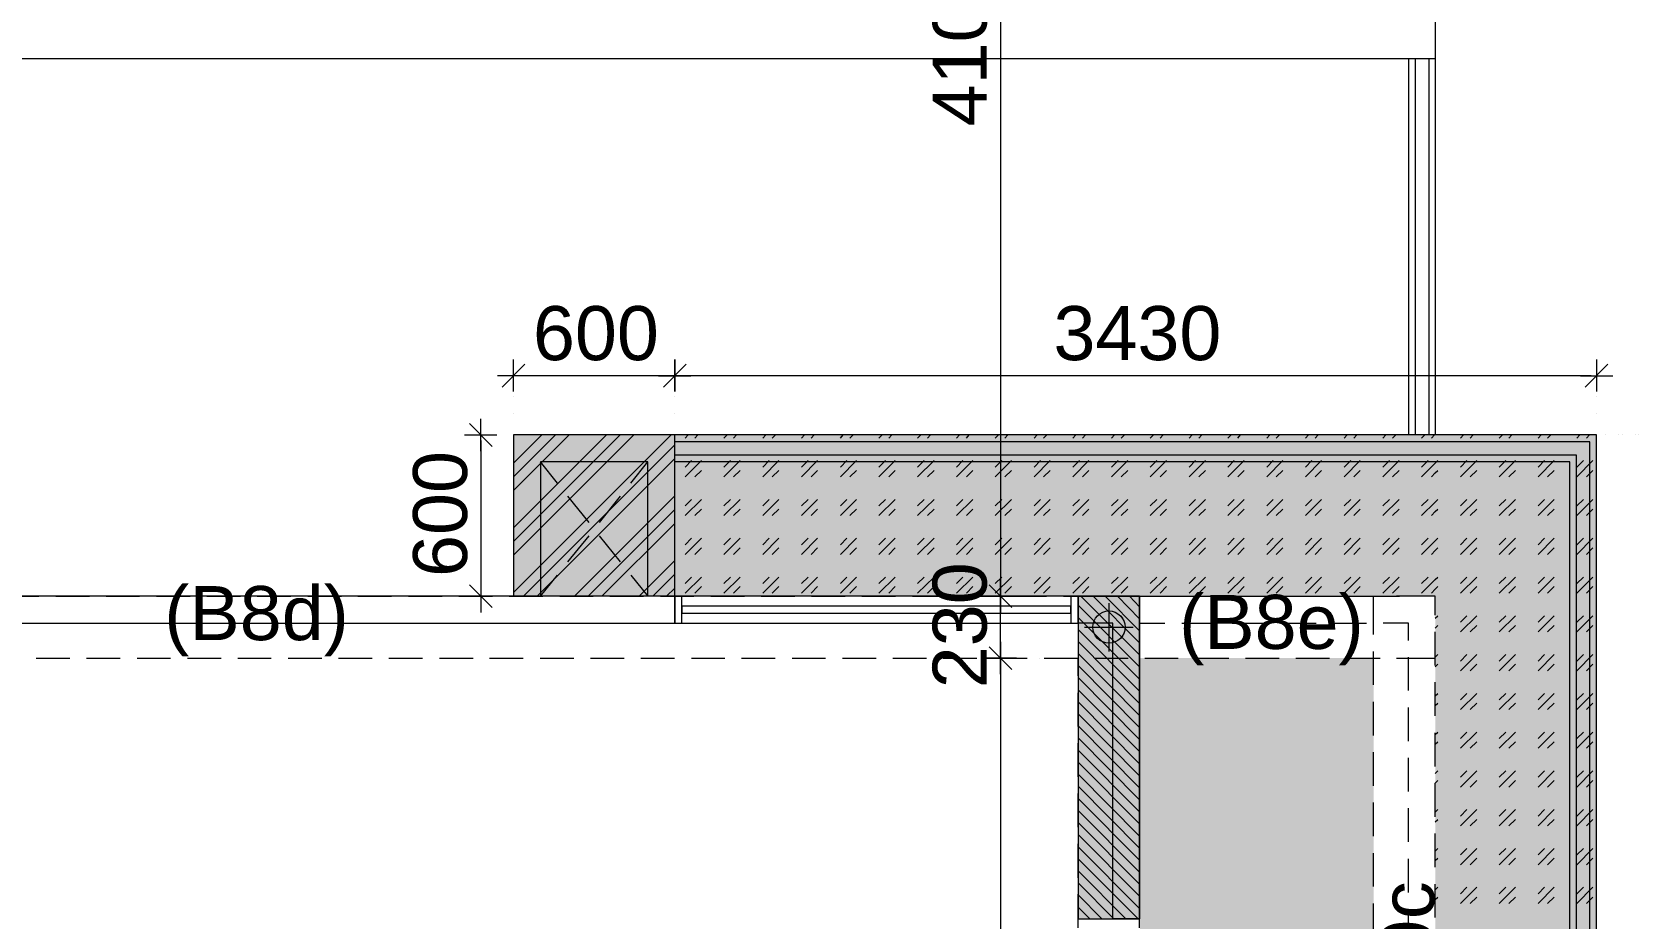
# Model space of a CAD drawing. Header units: millimetres. Extents: x -1303 to 98744, y -1303 to 90097.
# Drawn here: x 69402 to 75381, y 60733 to 64031 of the extents above; entities that cross this region are included whole.
import ezdxf

# ---------------------------------------------------------------- set-up
doc = ezdxf.new("R2010")
doc.units = ezdxf.units.MM
doc.layers.add('PDF_Geometry', color=7, linetype='Continuous')
doc.layers.add('PDF_Text', color=7, linetype='Continuous')
doc.layers.add('PDF_Solid Fills', color=192, linetype='Continuous', true_color=0xc2c0c0c0)
doc.styles.add('PDF ArialMT', font='arial.ttf')

msp = doc.modelspace()

# ---------------------------------------------------------------- linework, layer by layer
at = {"layer": 'PDF_Geometry', "color": 122, "lineweight": 0, "true_color": 0x00b88a}
for points in [[(73005.52587, 65992.26708), (73005.52587, 66012.57737), (73005.52587, 61952.04542), (73005.52587, 61972.35983)], [(73005.52587, 61702.38803), (73005.52587, 61932.58226)], [(73005.52587, 61662.61458), (73005.52587, 61682.07774), (73005.52587, 58527.08693), (73005.52587, 58547.39721)]]:
    msp.add_lwpolyline(points, dxfattribs=at)
at = {"layer": 'PDF_Geometry', "color": 9, "lineweight": 0, "true_color": 0xc0c0c0}
for points in [[(74623.6377, 65432.01731), (74623.6377, 62532.60548)], [(67708.55425, 63932.37868), (74623.6377, 63932.37868)], [(74523.7764, 63932.37868), (74523.7764, 62532.60548)], [(74549.16529, 63932.37868), (74549.16529, 62532.60548)], [(74599.10007, 63932.37868), (74599.10007, 62532.60548)], [(71793.62796, 61932.58226), (71793.62796, 62532.60548), (71193.60061, 62532.60548), (71193.60061, 61932.58226)], [(74023.61861, 46692.48082), (75223.66506, 46692.48082), (75223.66506, 62532.60548), (71793.62796, 62532.60548)], [(74023.61861, 46717.02259), (75199.11916, 46717.02259), (75199.11916, 62507.21659), (71793.62796, 62507.21659)], [(71630.29444, 62011.28616), (71693.76666, 61932.58226), (71693.76666, 62431.89706), (71293.46191, 62431.89706), (71293.46191, 61932.58226), (71356.93413, 62011.28616)], [(71356.93413, 62353.19315), (71293.46191, 62431.89706)], [(71630.29444, 62353.19315), (71693.76666, 62431.89706)], [(74023.61861, 46766.95324), (75149.19264, 46766.95324), (75149.19264, 62457.28594), (71793.62796, 62457.28594)], [(74023.61861, 46792.34213), (75123.80375, 46792.34213), (75123.80375, 62431.89706), (71793.62796, 62431.89706)], [(71474.57262, 62206.78142), (71395.86872, 62304.10549)], [(71513.49894, 62206.78142), (71591.35985, 62304.10549)], [(71395.86872, 62060.37383), (71474.57262, 62157.6979)], [(71591.35985, 62060.37383), (71513.49894, 62157.6979)], [(67331.10529, 60607.28148), (67381.03595, 60707.14692), (68051.30424, 60707.14692), (68101.23903, 60607.28148), (68554.00753, 60607.28148), (68554.00753, 61831.87383), (71793.62796, 61831.87383), (71793.62796, 61932.58226), (66879.18391, 61932.58226), (66879.18391, 58277.42953), (66979.04522, 58277.42953), (66979.04522, 58406.9112), (68554.00753, 58406.9112), (68554.00753, 59837.15189), (68454.13795, 59837.15189), (68454.13795, 58507.61964), (66979.04522, 58507.61964), (66979.04522, 61831.87383), (68454.13795, 61831.87383), (68454.13795, 60707.14692), (68101.23903, 60707.14692), (68101.23903, 60607.28148)], [(73523.45256, 61932.58226), (73667.32293, 61932.58226)], [(73729.95216, 61932.58226), (73855.20235, 61932.58226)], [(73917.83158, 61932.58226), (74042.23879, 61932.58226)], [(74104.85975, 61932.58226), (74230.10994, 61932.58226)], [(74292.73917, 61932.58226), (74417.98937, 61932.58226)], [(74623.6377, 61862.34132), (74623.6377, 61932.58226), (74479.76734, 61932.58226)], [(73523.45256, 61831.87383), (73617.39641, 61831.87383)], [(73680.01737, 61831.87383), (73805.27583, 61831.87383)], [(73867.8968, 61831.87383), (73992.304, 61831.87383)], [(74054.93323, 61831.87383), (74180.18342, 61831.87383)], [(74242.80438, 61831.87383), (74367.21159, 61831.87383)], [(74523.7764, 61768.40161), (74523.7764, 61831.87383), (74429.84082, 61831.87383)], [(74623.6377, 61674.4619), (74623.6377, 61799.7121)], [(74523.7764, 61581.36931), (74523.7764, 61705.77651)], [(74623.6377, 61487.4296), (74623.6377, 61612.68392)], [(74523.7764, 61393.48989), (74523.7764, 61518.74422)], [(74623.6377, 61299.55431), (74623.6377, 61424.8045)], [(74523.7764, 61206.46172), (74523.7764, 61330.86479)], [(74623.6377, 61112.52201), (74623.6377, 61236.92508)], [(74523.7764, 61018.5823), (74523.7764, 61143.83249)], [(74623.6377, 60924.64258), (74623.6377, 61049.89691)], [(74523.7764, 60830.70288), (74523.7764, 60955.9572)], [(74623.6377, 60737.61029), (74623.6377, 60862.01749)], [(74523.7764, 60643.6747), (74523.7764, 60768.9249)]]:
    msp.add_lwpolyline(points, dxfattribs=at)
at = {"layer": 'PDF_Geometry', "color": 222, "lineweight": 0, "true_color": 0xb8008a}
for points in [[(71235.91542, 62795.80445), (71151.2858, 62710.3277)], [(71193.60061, 62693.40177), (71193.60061, 62812.73037)], [(75181.35025, 62710.3277), (75265.97987, 62795.80445)], [(75223.66506, 62812.73037), (75223.66506, 62693.40177)], [(71253.6926, 62752.64251), (71133.51688, 62752.64251)], [(71774.1648, 62752.64251), (71213.91502, 62752.64251)], [(75204.2019, 62752.64251), (71813.93411, 62752.64251)], [(75163.58134, 62752.64251), (75283.74879, 62752.64251)], [(71114.05372, 62489.44355), (71029.42409, 62574.92029)], [(71071.73891, 62472.51763), (71071.73891, 62592.69334)], [(71011.64691, 62532.60548), (71131.82263, 62532.60548)], [(71071.73891, 62512.2952), (71071.73891, 61952.04542)], [(71029.42409, 61974.89707), (71114.05372, 61890.26745)], [(71071.73891, 61992.67012), (71071.73891, 61872.4944)], [(71131.82263, 61932.58226), (71011.64691, 61932.58226)]]:
    msp.add_lwpolyline(points, dxfattribs=at)
for points in [[(71835.94277, 62795.80445), (71751.31315, 62710.3277)], [(71793.62796, 62693.40177), (71793.62796, 62812.73037)], [(71853.71169, 62752.64251), (71733.53597, 62752.64251)]]:
    msp.add_lwpolyline(points, close=True, dxfattribs=at)
at = {"layer": 'PDF_Geometry', "lineweight": 0}
for points in [[(71193.60061, 62752.64251), (71193.60061, 62752.64251)], [(71793.62796, 62752.64251), (71793.62796, 62752.64251)], [(71793.62796, 62752.64251), (71793.62796, 62752.64251)], [(75223.66506, 62752.64251), (75223.66506, 62752.64251)], [(71193.60061, 62673.93862), (71193.60061, 62673.93862)], [(71793.62796, 62673.93862), (71793.62796, 62673.93862)], [(71793.62796, 62673.93862), (71793.62796, 62673.93862)], [(75223.66506, 62673.93862), (75223.66506, 62673.93862)], [(71193.60061, 62611.31351), (71193.60061, 62611.31351)], [(71793.62796, 62611.31351), (71793.62796, 62611.31351)], [(71793.62796, 62611.31351), (71793.62796, 62611.31351)], [(75223.66506, 62611.31351), (75223.66506, 62611.31351)], [(71101.35928, 62532.60548), (71101.35928, 62532.60548)], [(71302.77613, 62532.60548), (71193.60061, 62532.60548), (71193.60061, 62451.36022)], [(71193.60061, 62532.60548), (71193.60061, 62532.60548)], [(71193.60061, 62532.60548), (71193.60061, 62532.60548)], [(71193.60061, 62426.81845), (71299.38764, 62532.60548)], [(71193.60061, 62186.47114), (71539.73908, 62532.60548)], [(71193.60061, 61946.12383), (71780.08226, 62532.60548)], [(71193.60061, 62376.04067), (71350.16542, 62532.60548)], [(71193.60061, 62135.69336), (71590.51686, 62532.60548)], [(71193.60061, 62325.2629), (71400.94319, 62532.60548)], [(71193.60061, 62084.91559), (71641.29463, 62532.60548)], [(71230.84095, 61932.58226), (71793.62796, 62495.36927)], [(71489.8043, 62532.60548), (71365.39709, 62532.60548)], [(71677.68372, 62532.60548), (71552.43353, 62532.60548)], [(71864.71189, 62532.60548), (71740.31295, 62532.60548)], [(71793.62796, 62532.60548), (71793.62796, 62532.60548)], [(71793.62796, 62532.60548), (71793.62796, 62532.60548)], [(71832.55429, 62520.75816), (71843.55448, 62532.60548)], [(71868.10038, 62520.75816), (71879.95184, 62532.60548)], [(72052.59132, 62532.60548), (71927.34112, 62532.60548)], [(71976.42465, 62520.75816), (71988.2761, 62532.60548)], [(72012.81373, 62520.75816), (72023.8222, 62532.60548)], [(72240.47074, 62532.60548), (72115.22054, 62532.60548)], [(72121.14627, 62520.75816), (72132.14646, 62532.60548)], [(72156.6841, 62520.75816), (72168.53555, 62532.60548)], [(72265.01664, 62520.75816), (72276.85983, 62532.60548)], [(72301.40572, 62520.75816), (72312.40592, 62532.60548)], [(72427.4989, 62532.60548), (72302.24871, 62532.60548)], [(72409.72999, 62520.75816), (72420.73019, 62532.60548)], [(72445.27608, 62520.75816), (72457.11927, 62532.60548)], [(72615.37833, 62532.60548), (72490.12813, 62532.60548)], [(72553.60035, 62520.75816), (72565.45181, 62532.60548)], [(72589.98944, 62520.75816), (72600.98964, 62532.60548)], [(72802.41476, 62532.60548), (72678.00755, 62532.60548)], [(72697.47072, 62520.75816), (72709.32217, 62532.60548)], [(72733.85981, 62520.75816), (72745.71126, 62532.60548)], [(72842.18407, 62520.75816), (72853.19254, 62532.60548)], [(72990.28592, 62532.60548), (72865.03573, 62532.60548)], [(72878.58143, 62520.75816), (72889.58162, 62532.60548)], [(72986.05443, 62520.75816), (72997.90589, 62532.60548)], [(73022.45179, 62520.75816), (73033.45198, 62532.60548)], [(73177.32235, 62532.60548), (73052.91515, 62532.60548)], [(73130.77605, 62520.75816), (73141.77626, 62532.60548)], [(73166.32216, 62520.75816), (73178.16534, 62532.60548)], [(73365.20178, 62532.60548), (73239.94331, 62532.60548)], [(73274.64642, 62520.75816), (73286.48961, 62532.60548)], [(73311.03551, 62520.75816), (73322.03571, 62532.60548)], [(73419.35978, 62520.75816), (73430.35997, 62532.60548)], [(73552.22994, 62532.60548), (73427.82274, 62532.60548)], [(73454.90587, 62520.75816), (73466.75733, 62532.60548)], [(73563.23014, 62520.75816), (73575.08159, 62532.60548)], [(73599.61922, 62520.75816), (73610.62769, 62532.60548)], [(73740.10936, 62532.60548), (73614.85918, 62532.60548)], [(73707.95176, 62520.75816), (73718.95196, 62532.60548)], [(73743.48959, 62520.75816), (73755.34105, 62532.60548)], [(73927.98879, 62532.60548), (73802.73033, 62532.60548)], [(73851.82213, 62520.75816), (73863.66532, 62532.60548)], [(73888.21121, 62520.75816), (73899.21141, 62532.60548)], [(74115.01696, 62532.60548), (73989.76676, 62532.60548)], [(73996.53548, 62520.75816), (74007.53568, 62532.60548)], [(74032.08157, 62520.75816), (74043.92476, 62532.60548)], [(74140.40585, 62520.75816), (74151.40605, 62532.60548)], [(74176.79493, 62520.75816), (74187.79513, 62532.60548)], [(74302.89638, 62532.60548), (74177.64619, 62532.60548)], [(74284.27621, 62520.75816), (74296.12767, 62532.60548)], [(74320.6653, 62520.75816), (74331.66549, 62532.60548)], [(74489.92455, 62532.60548), (74365.51734, 62532.60548)], [(74428.98956, 62520.75816), (74439.99803, 62532.60548)], [(74464.53566, 62520.75816), (74476.38711, 62532.60548)], [(74677.80397, 62532.60548), (74552.55378, 62532.60548)], [(74572.85993, 62520.75816), (74584.71138, 62532.60548)], [(74609.25728, 62520.75816), (74620.25748, 62532.60548)], [(74623.6377, 62532.60548), (74623.6377, 62532.60548)], [(74693.88691, 62532.60548), (74693.88691, 62532.60548)], [(74717.58155, 62520.75816), (74728.58175, 62532.60548)], [(74864.83214, 62532.60548), (74740.4332, 62532.60548)], [(74753.12765, 62520.75816), (74764.97084, 62532.60548)], [(74756.50787, 62532.60548), (74756.50787, 62532.60548)], [(74819.1371, 62532.60548), (74819.1371, 62532.60548)], [(74861.45191, 62520.75816), (74873.2951, 62532.60548)], [(74880.91507, 62532.60548), (74880.91507, 62532.60548)], [(74897.841, 62520.75816), (74908.8412, 62532.60548)], [(75052.71157, 62532.60548), (74927.46137, 62532.60548)], [(74943.54431, 62532.60548), (74943.54431, 62532.60548)], [(75006.16527, 62520.75816), (75017.16546, 62532.60548)], [(75006.16527, 62532.60548), (75006.16527, 62532.60548)], [(75041.71136, 62520.75816), (75053.56282, 62532.60548)], [(75068.7945, 62532.60548), (75068.7945, 62532.60548)], [(75223.66506, 62425.12834), (75223.66506, 62532.60548), (75115.34079, 62532.60548)], [(75131.41546, 62532.60548), (75131.41546, 62532.60548)], [(75150.03564, 62520.75816), (75161.88708, 62532.60548)], [(75186.42472, 62520.75816), (75197.43319, 62532.60548)], [(75194.04469, 62532.60548), (75194.04469, 62532.60548)], [(75223.66506, 62532.60548), (75223.66506, 62532.60548)], [(75223.66506, 62532.60548), (75223.66506, 62532.60548)], [(75256.67392, 62532.60548), (75256.67392, 62532.60548)], [(75306.60044, 62532.60548), (75306.60044, 62532.60548)], [(75318.45189, 62532.60548), (75318.45189, 62532.60548)], [(75368.37841, 62532.60548), (75368.37841, 62532.60548)], [(75381.07286, 62532.60548), (75381.07286, 62532.60548)], [(71281.61872, 61932.58226), (71793.62796, 62444.5915)], [(71832.55429, 62376.8878), (71892.64628, 62436.97566)], [(71832.55429, 62412.43389), (71856.24892, 62436.97566)], [(71976.42465, 62376.8878), (72036.51665, 62436.97566)], [(71976.42465, 62412.43389), (72000.97054, 62436.97566)], [(72121.14627, 62376.8878), (72181.23, 62436.97566)], [(72121.14627, 62412.43389), (72144.84091, 62436.97566)], [(72265.01664, 62376.8878), (72325.10036, 62436.97566)], [(72265.01664, 62412.43389), (72289.55427, 62436.97566)], [(72409.72999, 62376.8878), (72469.81371, 62436.97566)], [(72409.72999, 62412.43389), (72433.42463, 62436.97566)], [(72553.60035, 62376.8878), (72613.68408, 62436.97566)], [(72553.60035, 62412.43389), (72577.295, 62436.97566)], [(72697.47072, 62376.8878), (72758.4057, 62436.97566)], [(72697.47072, 62412.43389), (72722.01662, 62436.97566)], [(72842.18407, 62376.8878), (72902.27606, 62436.97566)], [(72842.18407, 62412.43389), (72865.88698, 62436.97566)], [(72986.05443, 62376.8878), (73046.14643, 62436.97566)], [(72986.05443, 62412.43389), (73010.60034, 62436.97566)], [(73130.77605, 62376.8878), (73190.85979, 62436.97566)], [(73130.77605, 62412.43389), (73154.4707, 62436.97566)], [(73274.64642, 62376.8878), (73334.73015, 62436.97566)], [(73274.64642, 62412.43389), (73299.18405, 62436.97566)], [(73419.35978, 62376.8878), (73479.45177, 62436.97566)], [(73419.35978, 62412.43389), (73443.05442, 62436.97566)], [(73563.23014, 62376.8878), (73623.32214, 62436.97566)], [(73563.23014, 62412.43389), (73587.77604, 62436.97566)], [(73707.95176, 62376.8878), (73768.03549, 62436.97566)], [(73707.95176, 62412.43389), (73731.6464, 62436.97566)], [(73851.82213, 62376.8878), (73911.90585, 62436.97566)], [(73851.82213, 62412.43389), (73875.51677, 62436.97566)], [(73996.53548, 62376.8878), (74056.61921, 62436.97566)], [(73996.53548, 62412.43389), (74020.23013, 62436.97566)], [(74140.40585, 62376.8878), (74200.48957, 62436.97566)], [(74140.40585, 62412.43389), (74164.10049, 62436.97566)], [(74284.27621, 62376.8878), (74344.35994, 62436.97566)], [(74284.27621, 62412.43389), (74308.82211, 62436.97566)], [(74428.98956, 62376.8878), (74489.08156, 62436.97566)], [(74428.98956, 62412.43389), (74452.69248, 62436.97566)], [(74572.85993, 62376.8878), (74623.6377, 62427.66557), (74632.95192, 62436.97566)], [(74572.85993, 62412.43389), (74597.40583, 62436.97566)], [(74717.58155, 62376.8878), (74777.66528, 62436.97566)], [(74717.58155, 62412.43389), (74741.27619, 62436.97566)], [(74861.45191, 62376.8878), (74921.53565, 62436.97566)], [(74861.45191, 62412.43389), (74885.98954, 62436.97566)], [(75006.16527, 62376.8878), (75066.25727, 62436.97566)], [(75006.16527, 62412.43389), (75029.85991, 62436.97566)], [(75150.03564, 62376.8878), (75210.12763, 62436.97566)], [(75150.03564, 62412.43389), (75174.58153, 62436.97566)], [(71193.60061, 62388.73512), (71193.60061, 62263.48493)], [(71868.10038, 62376.8878), (71892.64628, 62400.58244)], [(72012.81373, 62376.8878), (72036.51665, 62400.58244)], [(72156.6841, 62376.8878), (72181.23, 62400.58244)], [(72301.40572, 62376.8878), (72325.10036, 62400.58244)], [(72445.27608, 62376.8878), (72469.81371, 62400.58244)], [(72589.98944, 62376.8878), (72613.68408, 62400.58244)], [(72733.85981, 62376.8878), (72758.4057, 62400.58244)], [(72878.58143, 62376.8878), (72902.27606, 62400.58244)], [(73022.45179, 62376.8878), (73046.14643, 62400.58244)], [(73166.32216, 62376.8878), (73190.85979, 62400.58244)], [(73311.03551, 62376.8878), (73334.73015, 62400.58244)], [(73454.90587, 62376.8878), (73479.45177, 62400.58244)], [(73599.61922, 62376.8878), (73623.32214, 62400.58244)], [(73743.48959, 62376.8878), (73768.03549, 62400.58244)], [(73888.21121, 62376.8878), (73911.90585, 62400.58244)], [(74032.08157, 62376.8878), (74056.61921, 62400.58244)], [(74176.79493, 62376.8878), (74200.48957, 62400.58244)], [(74320.6653, 62376.8878), (74344.35994, 62400.58244)], [(74464.53566, 62376.8878), (74489.08156, 62400.58244)], [(74609.25728, 62376.8878), (74623.6377, 62391.27648), (74632.95192, 62400.58244)], [(74753.12765, 62376.8878), (74777.66528, 62400.58244)], [(74897.841, 62376.8878), (74921.53565, 62400.58244)], [(75041.71136, 62376.8878), (75066.25727, 62400.58244)], [(75186.42472, 62376.8878), (75210.12763, 62400.58244)], [(75223.66506, 62237.24891), (75223.66506, 62362.49911)], [(71420.40635, 61932.58226), (71793.62796, 62305.79974)], [(71471.18412, 61932.58226), (71793.62796, 62255.02197)], [(71832.55429, 62232.17031), (71892.64628, 62292.25817)], [(71832.55429, 62268.56353), (71856.24892, 62292.25817)], [(71868.10038, 62232.17031), (71892.64628, 62256.71208)], [(71976.42465, 62232.17031), (72036.51665, 62292.25817)], [(71976.42465, 62268.56353), (72000.97054, 62292.25817)], [(72012.81373, 62232.17031), (72036.51665, 62256.71208)], [(72121.14627, 62232.17031), (72181.23, 62292.25817)], [(72121.14627, 62268.56353), (72144.84091, 62292.25817)], [(72156.6841, 62232.17031), (72181.23, 62256.71208)], [(72265.01664, 62232.17031), (72325.10036, 62292.25817)], [(72265.01664, 62268.56353), (72289.55427, 62292.25817)], [(72301.40572, 62232.17031), (72325.10036, 62256.71208)], [(72409.72999, 62232.17031), (72469.81371, 62292.25817)], [(72409.72999, 62268.56353), (72433.42463, 62292.25817)], [(72445.27608, 62232.17031), (72469.81371, 62256.71208)], [(72553.60035, 62232.17031), (72613.68408, 62292.25817)], [(72553.60035, 62268.56353), (72577.295, 62292.25817)], [(72589.98944, 62232.17031), (72613.68408, 62256.71208)], [(72697.47072, 62232.17031), (72758.4057, 62292.25817)], [(72697.47072, 62268.56353), (72722.01662, 62292.25817)], [(72733.85981, 62232.17031), (72758.4057, 62256.71208)], [(72842.18407, 62232.17031), (72902.27606, 62292.25817)], [(72842.18407, 62268.56353), (72865.88698, 62292.25817)], [(72878.58143, 62232.17031), (72902.27606, 62256.71208)], [(72986.05443, 62232.17031), (73046.14643, 62292.25817)], [(72986.05443, 62268.56353), (73010.60034, 62292.25817)], [(73022.45179, 62232.17031), (73046.14643, 62256.71208)], [(73130.77605, 62232.17031), (73190.85979, 62292.25817)], [(73130.77605, 62268.56353), (73154.4707, 62292.25817)], [(73166.32216, 62232.17031), (73190.85979, 62256.71208)], [(73274.64642, 62232.17031), (73334.73015, 62292.25817)], [(73274.64642, 62268.56353), (73299.18405, 62292.25817)], [(73311.03551, 62232.17031), (73334.73015, 62256.71208)], [(73419.35978, 62232.17031), (73479.45177, 62292.25817)], [(73419.35978, 62268.56353), (73443.05442, 62292.25817)], [(73454.90587, 62232.17031), (73479.45177, 62256.71208)], [(73563.23014, 62232.17031), (73623.32214, 62292.25817)], [(73563.23014, 62268.56353), (73587.77604, 62292.25817)], [(73599.61922, 62232.17031), (73623.32214, 62256.71208)], [(73707.95176, 62232.17031), (73768.03549, 62292.25817)], [(73707.95176, 62268.56353), (73731.6464, 62292.25817)], [(73743.48959, 62232.17031), (73768.03549, 62256.71208)], [(73851.82213, 62232.17031), (73911.90585, 62292.25817)], [(73851.82213, 62268.56353), (73875.51677, 62292.25817)], [(73888.21121, 62232.17031), (73911.90585, 62256.71208)], [(73996.53548, 62232.17031), (74056.61921, 62292.25817)], [(73996.53548, 62268.56353), (74020.23013, 62292.25817)], [(74032.08157, 62232.17031), (74056.61921, 62256.71208)], [(74140.40585, 62232.17031), (74200.48957, 62292.25817)], [(74140.40585, 62268.56353), (74164.10049, 62292.25817)], [(74176.79493, 62232.17031), (74200.48957, 62256.71208)], [(74284.27621, 62232.17031), (74344.35994, 62292.25817)], [(74284.27621, 62268.56353), (74308.82211, 62292.25817)], [(74320.6653, 62232.17031), (74344.35994, 62256.71208)], [(74428.98956, 62232.17031), (74489.08156, 62292.25817)], [(74428.98956, 62268.56353), (74452.69248, 62292.25817)], [(74464.53566, 62232.17031), (74489.08156, 62256.71208)], [(74572.85993, 62232.17031), (74623.6377, 62282.94808), (74632.95192, 62292.25817)], [(74572.85993, 62268.56353), (74597.40583, 62292.25817)], [(74609.25728, 62232.17031), (74623.6377, 62247.40612), (74632.95192, 62256.71208)], [(74717.58155, 62232.17031), (74777.66528, 62292.25817)], [(74717.58155, 62268.56353), (74741.27619, 62292.25817)], [(74753.12765, 62232.17031), (74777.66528, 62256.71208)], [(74861.45191, 62232.17031), (74921.53565, 62292.25817)], [(74861.45191, 62268.56353), (74885.98954, 62292.25817)], [(74897.841, 62232.17031), (74921.53565, 62256.71208)], [(75006.16527, 62232.17031), (75066.25727, 62292.25817)], [(75006.16527, 62268.56353), (75029.85991, 62292.25817)], [(75041.71136, 62232.17031), (75066.25727, 62256.71208)], [(75150.03564, 62232.17031), (75210.12763, 62292.25817)], [(75150.03564, 62268.56353), (75174.58153, 62292.25817)], [(75186.42472, 62232.17031), (75210.12763, 62256.71208)], [(71193.60061, 62200.85983), (71193.60061, 62076.45262)], [(71521.9619, 61932.58226), (71793.62796, 62203.39706)], [(71832.55429, 62088.29994), (71892.64628, 62148.38781)], [(71832.55429, 62123.84605), (71856.24892, 62148.38781)], [(71976.42465, 62088.29994), (72036.51665, 62148.38781)], [(71976.42465, 62123.84605), (72000.97054, 62148.38781)], [(72121.14627, 62088.29994), (72181.23, 62148.38781)], [(72121.14627, 62123.84605), (72144.84091, 62148.38781)], [(72265.01664, 62088.29994), (72325.10036, 62148.38781)], [(72265.01664, 62123.84605), (72289.55427, 62148.38781)], [(72409.72999, 62088.29994), (72469.81371, 62148.38781)], [(72409.72999, 62123.84605), (72433.42463, 62148.38781)], [(72553.60035, 62088.29994), (72613.68408, 62148.38781)], [(72553.60035, 62123.84605), (72577.295, 62148.38781)], [(72697.47072, 62088.29994), (72758.4057, 62148.38781)], [(72697.47072, 62123.84605), (72722.01662, 62148.38781)], [(72842.18407, 62088.29994), (72902.27606, 62148.38781)], [(72842.18407, 62123.84605), (72865.88698, 62148.38781)], [(72986.05443, 62088.29994), (73046.14643, 62148.38781)], [(72986.05443, 62123.84605), (73010.60034, 62148.38781)], [(73130.77605, 62088.29994), (73190.85979, 62148.38781)], [(73130.77605, 62123.84605), (73154.4707, 62148.38781)], [(73274.64642, 62088.29994), (73334.73015, 62148.38781)], [(73274.64642, 62123.84605), (73299.18405, 62148.38781)], [(73419.35978, 62088.29994), (73479.45177, 62148.38781)], [(73419.35978, 62123.84605), (73443.05442, 62148.38781)], [(73563.23014, 62088.29994), (73623.32214, 62148.38781)], [(73563.23014, 62123.84605), (73587.77604, 62148.38781)], [(73707.95176, 62088.29994), (73768.03549, 62148.38781)], [(73707.95176, 62123.84605), (73731.6464, 62148.38781)], [(73851.82213, 62088.29994), (73911.90585, 62148.38781)], [(73851.82213, 62123.84605), (73875.51677, 62148.38781)], [(73996.53548, 62088.29994), (74056.61921, 62148.38781)], [(73996.53548, 62123.84605), (74020.23013, 62148.38781)], [(74140.40585, 62088.29994), (74200.48957, 62148.38781)], [(74140.40585, 62123.84605), (74164.10049, 62148.38781)], [(74284.27621, 62088.29994), (74344.35994, 62148.38781)], [(74284.27621, 62123.84605), (74308.82211, 62148.38781)], [(74428.98956, 62088.29994), (74489.08156, 62148.38781)], [(74428.98956, 62123.84605), (74452.69248, 62148.38781)], [(74572.85993, 62088.29994), (74623.6377, 62139.07772), (74632.95192, 62148.38781)], [(74572.85993, 62123.84605), (74597.40583, 62148.38781)], [(74717.58155, 62088.29994), (74777.66528, 62148.38781)], [(74717.58155, 62123.84605), (74741.27619, 62148.38781)], [(74861.45191, 62088.29994), (74921.53565, 62148.38781)], [(74861.45191, 62123.84605), (74885.98954, 62148.38781)], [(75006.16527, 62088.29994), (75066.25727, 62148.38781)], [(75006.16527, 62123.84605), (75029.85991, 62148.38781)], [(75150.03564, 62088.29994), (75210.12763, 62148.38781)], [(75150.03564, 62123.84605), (75174.58153, 62148.38781)], [(75223.66506, 62049.36949), (75223.66506, 62174.62382)], [(71660.7578, 61932.58226), (71793.62796, 62065.45242)], [(71868.10038, 62088.29994), (71892.64628, 62111.99872)], [(72012.81373, 62088.29994), (72036.51665, 62111.99872)], [(72156.6841, 62088.29994), (72181.23, 62111.99872)], [(72301.40572, 62088.29994), (72325.10036, 62111.99872)], [(72445.27608, 62088.29994), (72469.81371, 62111.99872)], [(72589.98944, 62088.29994), (72613.68408, 62111.99872)], [(72733.85981, 62088.29994), (72758.4057, 62111.99872)], [(72878.58143, 62088.29994), (72902.27606, 62111.99872)], [(73022.45179, 62088.29994), (73046.14643, 62111.99872)], [(73166.32216, 62088.29994), (73190.85979, 62111.99872)], [(73311.03551, 62088.29994), (73334.73015, 62111.99872)], [(73454.90587, 62088.29994), (73479.45177, 62111.99872)], [(73599.61922, 62088.29994), (73623.32214, 62111.99872)], [(73743.48959, 62088.29994), (73768.03549, 62111.99872)], [(73888.21121, 62088.29994), (73911.90585, 62111.99872)], [(74032.08157, 62088.29994), (74056.61921, 62111.99872)], [(74176.79493, 62088.29994), (74200.48957, 62111.99872)], [(74320.6653, 62088.29994), (74344.35994, 62111.99872)], [(74464.53566, 62088.29994), (74489.08156, 62111.99872)], [(74609.25728, 62088.29994), (74623.6377, 62102.68864), (74632.95192, 62111.99872)], [(74753.12765, 62088.29994), (74777.66528, 62111.99872)], [(74897.841, 62088.29994), (74921.53565, 62111.99872)], [(75041.71136, 62088.29994), (75066.25727, 62111.99872)], [(75186.42472, 62088.29994), (75210.12763, 62111.99872)], [(71193.60061, 62013.82753), (71193.60061, 61932.58226)], [(71711.53557, 61932.58226), (71793.62796, 62014.67465)], [(71832.55429, 61943.58246), (71892.64628, 62003.67032)], [(71832.55429, 61979.97568), (71856.24892, 62003.67032)], [(71976.42465, 61943.58246), (72036.51665, 62003.67032)], [(71976.42465, 61979.97568), (72000.97054, 62003.67032)], [(72121.14627, 61943.58246), (72181.23, 62003.67032)], [(72121.14627, 61979.97568), (72144.84091, 62003.67032)], [(72265.01664, 61943.58246), (72325.10036, 62003.67032)], [(72265.01664, 61979.97568), (72289.55427, 62003.67032)], [(72409.72999, 61943.58246), (72469.81371, 62003.67032)], [(72409.72999, 61979.97568), (72433.42463, 62003.67032)], [(72553.60035, 61943.58246), (72613.68408, 62003.67032)], [(72553.60035, 61979.97568), (72577.295, 62003.67032)], [(72697.47072, 61943.58246), (72758.4057, 62003.67032)], [(72697.47072, 61979.97568), (72722.01662, 62003.67032)], [(72842.18407, 61943.58246), (72902.27606, 62003.67032)], [(72842.18407, 61979.97568), (72865.88698, 62003.67032)], [(72986.05443, 61943.58246), (73046.14643, 62003.67032)], [(72986.05443, 61979.97568), (73010.60034, 62003.67032)], [(73130.77605, 61943.58246), (73190.85979, 62003.67032)], [(73130.77605, 61979.97568), (73154.4707, 62003.67032)], [(73274.64642, 61943.58246), (73334.73015, 62003.67032)], [(73274.64642, 61979.97568), (73299.18405, 62003.67032)], [(73419.35978, 61943.58246), (73479.45177, 62003.67032)], [(73419.35978, 61979.97568), (73443.05442, 62003.67032)], [(73563.23014, 61943.58246), (73623.32214, 62003.67032)], [(73563.23014, 61979.97568), (73587.77604, 62003.67032)], [(73707.95176, 61943.58246), (73768.03549, 62003.67032)], [(73707.95176, 61979.97568), (73731.6464, 62003.67032)], [(73851.82213, 61943.58246), (73911.90585, 62003.67032)], [(73851.82213, 61979.97568), (73875.51677, 62003.67032)], [(73996.53548, 61943.58246), (74056.61921, 62003.67032)], [(73996.53548, 61979.97568), (74020.23013, 62003.67032)], [(74140.40585, 61943.58246), (74200.48957, 62003.67032)], [(74140.40585, 61979.97568), (74164.10049, 62003.67032)], [(74284.27621, 61943.58246), (74344.35994, 62003.67032)], [(74284.27621, 61979.97568), (74308.82211, 62003.67032)], [(74428.98956, 61943.58246), (74489.08156, 62003.67032)], [(74428.98956, 61979.97568), (74452.69248, 62003.67032)], [(74572.85993, 61943.58246), (74623.6377, 61994.36024), (74632.95192, 62003.67032)], [(74572.85993, 61979.97568), (74597.40583, 62003.67032)], [(74717.58155, 61943.58246), (74777.66528, 62003.67032)], [(74717.58155, 61979.97568), (74741.27619, 62003.67032)], [(74861.45191, 61943.58246), (74921.53565, 62003.67032)], [(74861.45191, 61979.97568), (74885.98954, 62003.67032)], [(75006.16527, 61943.58246), (75066.25727, 62003.67032)], [(75006.16527, 61979.97568), (75029.85991, 62003.67032)], [(75150.03564, 61943.58246), (75210.12763, 62003.67032)], [(75150.03564, 61979.97568), (75174.58153, 62003.67032)], [(71763.15634, 61932.58226), (71793.62796, 61963.04976)], [(71868.10038, 61943.58246), (71892.64628, 61968.12835)], [(72012.81373, 61943.58246), (72036.51665, 61968.12835)], [(72156.6841, 61943.58246), (72181.23, 61968.12835)], [(72301.40572, 61943.58246), (72325.10036, 61968.12835)], [(72445.27608, 61943.58246), (72469.81371, 61968.12835)], [(72589.98944, 61943.58246), (72613.68408, 61968.12835)], [(72733.85981, 61943.58246), (72758.4057, 61968.12835)], [(72878.58143, 61943.58246), (72902.27606, 61968.12835)], [(73022.45179, 61943.58246), (73046.14643, 61968.12835)], [(73166.32216, 61943.58246), (73190.85979, 61968.12835)], [(73311.03551, 61943.58246), (73334.73015, 61968.12835)], [(73454.90587, 61943.58246), (73479.45177, 61968.12835)], [(73599.61922, 61943.58246), (73623.32214, 61968.12835)], [(73743.48959, 61943.58246), (73768.03549, 61968.12835)], [(73888.21121, 61943.58246), (73911.90585, 61968.12835)], [(74032.08157, 61943.58246), (74056.61921, 61968.12835)], [(74176.79493, 61943.58246), (74200.48957, 61968.12835)], [(74320.6653, 61943.58246), (74344.35994, 61968.12835)], [(74464.53566, 61943.58246), (74489.08156, 61968.12835)], [(74609.25728, 61943.58246), (74623.6377, 61958.81827), (74632.95192, 61968.12835)], [(74753.12765, 61943.58246), (74777.66528, 61968.12835)], [(74897.841, 61943.58246), (74921.53565, 61968.12835)], [(75041.71136, 61943.58246), (75066.25727, 61968.12835)], [(75186.42472, 61943.58246), (75210.12763, 61968.12835)], [(75223.66506, 61862.34132), (75223.66506, 61987.59152)], [(71101.35928, 61932.58226), (71101.35928, 61932.58226)], [(71193.60061, 61932.58226), (71193.60061, 61932.58226)], [(73005.52587, 61932.58226), (73005.52587, 61932.58226)], [(73005.52587, 61932.58226), (73005.52587, 61932.58226)], [(73086.767, 61932.58226), (73086.767, 61932.58226)], [(73086.767, 61932.58226), (73086.767, 61932.58226)], [(73149.39623, 61932.58226), (73149.39623, 61932.58226)], [(73149.39623, 61932.58226), (73149.39623, 61932.58226)], [(73212.0172, 61932.58226), (73212.0172, 61932.58226)], [(73212.0172, 61932.58226), (73212.0172, 61932.58226)], [(73294.10958, 61932.58226), (73294.10958, 61932.58226)], [(73294.10958, 61932.58226), (73294.10958, 61932.58226)], [(73294.10958, 61898.73041), (73523.45256, 61669.38329)], [(73305.10978, 61932.58226), (73523.45256, 61714.23947)], [(73350.81308, 61932.58226), (73523.45256, 61759.09153)], [(73395.66513, 61932.58226), (73523.45256, 61803.94358)], [(73440.51719, 61932.58226), (73523.45256, 61848.79976)], [(73485.36923, 61932.58226), (73523.45256, 61893.6518)], [(73294.10958, 61853.87836), (73523.45256, 61624.53125)], [(74623.6377, 61850.48987), (74632.95192, 61859.79995)], [(74623.6377, 61814.10078), (74632.95192, 61823.41087)], [(74717.58155, 61799.7121), (74777.66528, 61859.79995)], [(74717.58155, 61836.10532), (74741.27619, 61859.79995)], [(74753.12765, 61799.7121), (74777.66528, 61823.41087)], [(74861.45191, 61799.7121), (74921.53565, 61859.79995)], [(74861.45191, 61836.10532), (74885.98954, 61859.79995)], [(74897.841, 61799.7121), (74921.53565, 61823.41087)], [(75006.16527, 61799.7121), (75066.25727, 61859.79995)], [(75006.16527, 61836.10532), (75029.85991, 61859.79995)], [(75041.71136, 61799.7121), (75066.25727, 61823.41087)], [(75150.03564, 61799.7121), (75210.12763, 61859.79995)], [(75150.03564, 61836.10532), (75174.58153, 61859.79995)], [(75186.42472, 61799.7121), (75210.12763, 61823.41087)], [(73294.10958, 61809.02218), (73523.45256, 61578.83207)], [(73294.10958, 61764.17013), (73523.45256, 61533.97589)], [(75223.66506, 61674.4619), (75223.66506, 61799.7121)], [(73005.52587, 61702.38803), (73005.52587, 61702.38803)], [(73005.52587, 61702.38803), (73005.52587, 61702.38803)], [(73086.767, 61702.38803), (73086.767, 61702.38803)], [(73086.767, 61702.38803), (73086.767, 61702.38803)], [(73149.39623, 61702.38803), (73149.39623, 61702.38803)], [(73149.39623, 61702.38803), (73149.39623, 61702.38803)], [(73212.0172, 61702.38803), (73212.0172, 61702.38803)], [(73212.0172, 61702.38803), (73212.0172, 61702.38803)], [(73294.10958, 61719.31395), (73523.45256, 61489.12385)], [(73294.10958, 61702.38803), (73294.10958, 61702.38803)], [(73294.10958, 61702.38803), (73294.10958, 61702.38803)], [(74623.6377, 61705.77651), (74632.95192, 61715.92959)], [(74717.58155, 61654.99874), (74777.66528, 61715.92959)], [(74717.58155, 61691.38783), (74741.27619, 61715.92959)], [(74861.45191, 61654.99874), (74921.53565, 61715.92959)], [(74861.45191, 61691.38783), (74885.98954, 61715.92959)], [(75006.16527, 61654.99874), (75066.25727, 61715.92959)], [(75006.16527, 61691.38783), (75029.85991, 61715.92959)], [(75150.03564, 61654.99874), (75210.12763, 61715.92959)], [(75150.03564, 61691.38783), (75174.58153, 61715.92959)], [(73294.10958, 61674.4619), (73523.45256, 61444.26767)], [(74623.6377, 61670.23042), (74632.95192, 61679.54051)], [(74753.12765, 61654.99874), (74777.66528, 61679.54051)], [(74897.841, 61654.99874), (74921.53565, 61679.54051)], [(75041.71136, 61654.99874), (75066.25727, 61679.54051)], [(75186.42472, 61654.99874), (75210.12763, 61679.54051)], [(73294.10958, 61629.60985), (73523.45256, 61399.41562)], [(73294.10958, 61584.75367), (73523.45256, 61354.56356)], [(75223.66506, 61487.4296), (75223.66506, 61612.68392)], [(73294.10958, 61539.90162), (73523.45256, 61309.70738)], [(74623.6377, 61561.90615), (74632.95192, 61571.21211)], [(74623.6377, 61525.51293), (74632.95192, 61534.82302)], [(74717.58155, 61511.12837), (74777.66528, 61571.21211)], [(74717.58155, 61547.51746), (74741.27619, 61571.21211)], [(74753.12765, 61511.12837), (74777.66528, 61534.82302)], [(74861.45191, 61511.12837), (74921.53565, 61571.21211)], [(74861.45191, 61547.51746), (74885.98954, 61571.21211)], [(74897.841, 61511.12837), (74921.53565, 61534.82302)], [(75006.16527, 61511.12837), (75066.25727, 61571.21211)], [(75006.16527, 61547.51746), (75029.85991, 61571.21211)], [(75041.71136, 61511.12837), (75066.25727, 61534.82302)], [(75150.03564, 61511.12837), (75210.12763, 61571.21211)], [(75150.03564, 61547.51746), (75174.58153, 61571.21211)], [(75186.42472, 61511.12837), (75210.12763, 61534.82302)], [(73294.10958, 61495.04544), (73523.45256, 61264.85534)], [(73294.10958, 61450.19339), (73523.45256, 61219.99916)], [(73294.10958, 61405.34134), (73523.45256, 61175.14711)], [(74623.6377, 61418.03578), (74632.95192, 61427.34174)], [(74717.58155, 61367.25801), (74777.66528, 61427.34174)], [(74717.58155, 61402.79997), (74741.27619, 61427.34174)], [(74861.45191, 61367.25801), (74921.53565, 61427.34174)], [(74861.45191, 61402.79997), (74885.98954, 61427.34174)], [(75006.16527, 61367.25801), (75066.25727, 61427.34174)], [(75006.16527, 61402.79997), (75029.85991, 61427.34174)], [(75150.03564, 61367.25801), (75210.12763, 61427.34174)], [(75150.03564, 61402.79997), (75174.58153, 61427.34174)], [(75223.66506, 61299.55431), (75223.66506, 61424.8045)], [(73294.10958, 61360.48516), (73523.45256, 61130.29505)], [(74623.6377, 61381.64256), (74632.95192, 61390.95265)], [(74753.12765, 61367.25801), (74777.66528, 61390.95265)], [(74897.841, 61367.25801), (74921.53565, 61390.95265)], [(75041.71136, 61367.25801), (75066.25727, 61390.95265)], [(75186.42472, 61367.25801), (75210.12763, 61390.95265)], [(73294.10958, 61315.63311), (73523.45256, 61085.43887)], [(74623.6377, 61273.3183), (74632.95192, 61282.62838)], [(74717.58155, 61222.54053), (74777.66528, 61282.62838)], [(74717.58155, 61258.92961), (74741.27619, 61282.62838)], [(74861.45191, 61222.54053), (74921.53565, 61282.62838)], [(74861.45191, 61258.92961), (74885.98954, 61282.62838)], [(75006.16527, 61222.54053), (75066.25727, 61282.62838)], [(75006.16527, 61258.92961), (75029.85991, 61282.62838)], [(75150.03564, 61222.54053), (75210.12763, 61282.62838)], [(75150.03564, 61258.92961), (75174.58153, 61282.62838)], [(73294.10958, 61270.77693), (73523.45256, 61040.58683)], [(73294.10958, 61225.92488), (73523.45256, 60995.73065)], [(74623.6377, 61236.92508), (74632.95192, 61247.08229)], [(74753.12765, 61222.54053), (74777.66528, 61247.08229)], [(74897.841, 61222.54053), (74921.53565, 61247.08229)], [(75041.71136, 61222.54053), (75066.25727, 61247.08229)], [(75186.42472, 61222.54053), (75210.12763, 61247.08229)], [(75223.66506, 61112.52201), (75223.66506, 61236.92508)], [(73294.10958, 61180.22571), (73523.45256, 60950.8786)], [(73294.10958, 61135.36953), (73523.45256, 60906.02654)], [(74623.6377, 61129.44794), (74632.95192, 61138.75802)], [(74623.6377, 61093.05472), (74632.95192, 61102.3648)], [(74717.58155, 61078.67016), (74777.66528, 61138.75802)], [(74717.58155, 61114.21212), (74741.27619, 61138.75802)], [(74753.12765, 61078.67016), (74777.66528, 61102.3648)], [(74861.45191, 61078.67016), (74921.53565, 61138.75802)], [(74861.45191, 61114.21212), (74885.98954, 61138.75802)], [(74897.841, 61078.67016), (74921.53565, 61102.3648)], [(75006.16527, 61078.67016), (75066.25727, 61138.75802)], [(75006.16527, 61114.21212), (75029.85991, 61138.75802)], [(75041.71136, 61078.67016), (75066.25727, 61102.3648)], [(75150.03564, 61078.67016), (75210.12763, 61138.75802)], [(75150.03564, 61114.21212), (75174.58153, 61138.75802)], [(75186.42472, 61078.67016), (75210.12763, 61102.3648)], [(73294.10958, 61090.51748), (73523.45256, 60861.17036)], [(73294.10958, 61045.66543), (73523.45256, 60816.31832)], [(75223.66506, 60924.64258), (75223.66506, 61049.89691)], [(73294.10958, 61000.80925), (73523.45256, 60770.61914)], [(74623.6377, 60984.73045), (74632.95192, 60994.04053)], [(74717.58155, 60933.95267), (74777.66528, 60994.04053)], [(74717.58155, 60970.34176), (74741.27619, 60994.04053)], [(74861.45191, 60933.95267), (74921.53565, 60994.04053)], [(74861.45191, 60970.34176), (74885.98954, 60994.04053)], [(75006.16527, 60933.95267), (75066.25727, 60994.04053)], [(75006.16527, 60970.34176), (75029.85991, 60994.04053)], [(75150.03564, 60933.95267), (75210.12763, 60994.04053)], [(75150.03564, 60970.34176), (75174.58153, 60994.04053)], [(73294.10958, 60955.9572), (73517.53511, 60732.53581)], [(74623.6377, 60949.18435), (74632.95192, 60958.49443)], [(74753.12765, 60933.95267), (74777.66528, 60958.49443)], [(74897.841, 60933.95267), (74921.53565, 60958.49443)], [(75041.71136, 60933.95267), (75066.25727, 60958.49443)], [(75186.42472, 60933.95267), (75210.12763, 60958.49443)], [(73294.10958, 60911.10102), (73472.67479, 60732.53581)], [(73294.10958, 60866.24897), (73427.82274, 60732.53581)], [(73294.10958, 60821.39692), (73382.97069, 60732.53581)], [(74623.6377, 60840.86008), (74632.95192, 60850.17017)], [(74623.6377, 60804.47099), (74632.95192, 60813.77695)], [(74717.58155, 60790.08231), (74777.66528, 60850.17017)], [(74717.58155, 60825.6284), (74741.27619, 60850.17017)], [(74753.12765, 60790.08231), (74777.66528, 60813.77695)], [(74861.45191, 60790.08231), (74921.53565, 60850.17017)], [(74861.45191, 60825.6284), (74885.98954, 60850.17017)], [(74897.841, 60790.08231), (74921.53565, 60813.77695)], [(75006.16527, 60790.08231), (75066.25727, 60850.17017)], [(75006.16527, 60825.6284), (75029.85991, 60850.17017)], [(75041.71136, 60790.08231), (75066.25727, 60813.77695)], [(75150.03564, 60790.08231), (75210.12763, 60850.17017)], [(75150.03564, 60825.6284), (75174.58153, 60850.17017)], [(75186.42472, 60790.08231), (75210.12763, 60813.77695)], [(75223.66506, 60737.61029), (75223.66506, 60862.01749)], [(73294.10958, 60776.54074), (73338.11864, 60732.53581)]]:
    msp.add_lwpolyline(points, dxfattribs=at)
at = {"layer": 'PDF_Geometry', "color": 122, "lineweight": 0, "true_color": 0x00b88a}
for points in [[(73047.84068, 61890.26745), (72963.21105, 61974.89707)], [(73005.52587, 61872.4944), (73005.52587, 61992.67012)], [(72945.43387, 61932.58226), (73065.60959, 61932.58226)], [(73005.52587, 61762.47588), (73005.52587, 61642.30429)], [(73065.60959, 61702.38803), (72945.43387, 61702.38803)], [(72963.21105, 61744.70284), (73047.84068, 61660.07321)]]:
    msp.add_lwpolyline(points, close=True, dxfattribs=at)
at = {"layer": 'PDF_Geometry', "color": 157, "lineweight": 0, "true_color": 0x3f5f7f}
for points in [[(69302.97972, 61932.58226), (69427.37865, 61932.58226)], [(69490.00788, 61932.58226), (69615.25808, 61932.58226)], [(69677.8873, 61932.58226), (69802.29451, 61932.58226)], [(69864.91548, 61932.58226), (69990.16567, 61932.58226)], [(70052.7949, 61932.58226), (70177.2021, 61932.58226)], [(70239.82306, 61932.58226), (70365.08153, 61932.58226)], [(70427.70249, 61932.58226), (70552.95268, 61932.58226)], [(70614.73893, 61932.58226), (70739.98911, 61932.58226)], [(70802.61008, 61932.58226), (70927.86854, 61932.58226)], [(70990.48951, 61932.58226), (71114.89671, 61932.58226)], [(71177.52594, 61932.58226), (71302.77613, 61932.58226)], [(71365.39709, 61932.58226), (71489.8043, 61932.58226)], [(71552.43353, 61932.58226), (71677.68372, 61932.58226)], [(71740.31295, 61932.58226), (71864.71189, 61932.58226)], [(71927.34112, 61932.58226), (72052.59132, 61932.58226)], [(72115.22054, 61932.58226), (72240.47074, 61932.58226)], [(72302.24871, 61932.58226), (72427.4989, 61932.58226)], [(72490.12813, 61932.58226), (72615.37833, 61932.58226)], [(72678.00755, 61932.58226), (72802.41476, 61932.58226)], [(72865.03573, 61932.58226), (72990.28592, 61932.58226)], [(73052.91515, 61932.58226), (73177.32235, 61932.58226)], [(73239.94331, 61932.58226), (73365.20178, 61932.58226)], [(73427.82274, 61932.58226), (73552.22994, 61932.58226)], [(73614.85918, 61932.58226), (73740.10936, 61932.58226)], [(73802.73033, 61932.58226), (73927.98879, 61932.58226)], [(73989.76676, 61932.58226), (74115.01696, 61932.58226)], [(74177.64619, 61932.58226), (74302.89638, 61932.58226)], [(74365.51734, 61932.58226), (74489.92455, 61932.58226)], [(74393.45174, 61789.55902), (74393.45174, 61932.58226)], [(74623.6377, 61862.34132), (74623.6377, 61932.58226), (74552.55378, 61932.58226)], [(74623.6377, 61674.4619), (74623.6377, 61799.7121)], [(69417.22971, 61702.38803), (69542.4799, 61702.38803)], [(69605.10087, 61702.38803), (69730.35933, 61702.38803)], [(69792.9803, 61702.38803), (69917.3875, 61702.38803)], [(69980.01673, 61702.38803), (70105.26692, 61702.38803)], [(70167.88788, 61702.38803), (70292.29509, 61702.38803)], [(70354.92431, 61702.38803), (70480.17451, 61702.38803)], [(70542.80374, 61702.38803), (70667.20268, 61702.38803)], [(70729.83191, 61702.38803), (70855.0821, 61702.38803)], [(70917.71133, 61702.38803), (71042.96152, 61702.38803)], [(71104.7395, 61702.38803), (71229.98969, 61702.38803)], [(71292.61892, 61702.38803), (71417.86912, 61702.38803)], [(71480.49834, 61702.38803), (71604.90555, 61702.38803)], [(71667.52652, 61702.38803), (71792.7767, 61702.38803)], [(71855.40594, 61702.38803), (71979.81314, 61702.38803)], [(72042.4341, 61702.38803), (72167.69257, 61702.38803)], [(72230.31353, 61702.38803), (72354.72073, 61702.38803)], [(72417.34996, 61702.38803), (72542.60015, 61702.38803)], [(72605.22112, 61702.38803), (72730.47958, 61702.38803)], [(72792.25755, 61702.38803), (72917.50775, 61702.38803)], [(72980.13698, 61702.38803), (73105.38717, 61702.38803)], [(73168.00813, 61702.38803), (73292.41534, 61702.38803)], [(73294.10958, 61636.37857), (73294.10958, 61702.38803)], [(73355.04456, 61702.38803), (73480.29476, 61702.38803)], [(73523.45256, 61636.37857), (73523.45256, 61702.38803)], [(73542.92399, 61702.38803), (73667.32293, 61702.38803)], [(73729.95216, 61702.38803), (73855.20235, 61702.38803)], [(73917.83158, 61702.38803), (74042.23879, 61702.38803)], [(74104.85975, 61702.38803), (74230.10994, 61702.38803)], [(74292.73917, 61702.38803), (74417.98937, 61702.38803)], [(74393.45174, 61602.52672), (74393.45174, 61726.93392)], [(74479.76734, 61702.38803), (74623.6377, 61702.38803)], [(74623.6377, 61487.4296), (74623.6377, 61612.68392)], [(73294.10958, 61448.49915), (73294.10958, 61573.75347)], [(73523.45256, 61448.49915), (73523.45256, 61573.75347)], [(74393.45174, 61414.6473), (74393.45174, 61539.90162)], [(74623.6377, 61299.55431), (74623.6377, 61424.8045)], [(73294.10958, 61260.62386), (73294.10958, 61385.87405)], [(73523.45256, 61260.62386), (73523.45256, 61385.87405)], [(74393.45174, 61227.61912), (74393.45174, 61352.02219)], [(74623.6377, 61112.52201), (74623.6377, 61236.92508)], [(73294.10958, 61073.59155), (73294.10958, 61198.84175)], [(73523.45256, 61073.59155), (73523.45256, 61198.84175)], [(74393.45174, 61039.7397), (74393.45174, 61164.9899)], [(74623.6377, 60924.64258), (74623.6377, 61049.89691)], [(73294.10958, 60885.71213), (73294.10958, 61010.96646)], [(73523.45256, 60885.71213), (73523.45256, 61010.96646)], [(74393.45174, 60852.7074), (74393.45174, 60977.11461)], [(73294.10958, 60698.68396), (73294.10958, 60823.93416)], [(73523.45256, 60698.68396), (73523.45256, 60823.93416)], [(74623.6377, 60737.61029), (74623.6377, 60862.01749)], [(74393.45174, 60664.83211), (74393.45174, 60790.08231)]]:
    msp.add_lwpolyline(points, dxfattribs=at)
at = {"layer": 'PDF_Geometry', "color": 9, "lineweight": 0, "true_color": 0xc0c0c0}
for points in [[(71793.62796, 61831.87383), (73294.11126, 61831.87383), (73294.11126, 61932.58309), (71793.62796, 61932.58309)], [(71793.62796, 61831.87383), (71819.86314, 61831.87383), (71819.86314, 61932.58309), (71793.62796, 61932.58309)], [(71819.85984, 61869.11004), (73267.8728, 61869.11004), (73267.8728, 61895.34522), (71819.85984, 61895.34522)], [(73267.87771, 61831.87383), (73294.11289, 61831.87383), (73294.11289, 61932.58309), (73267.87771, 61932.58309)], [(73423.59126, 60732.53581), (73423.59126, 61831.87383), (73294.10958, 61831.87383), (73294.10958, 61932.58226), (73523.45256, 61932.58226), (73523.45256, 60732.53581)]]:
    msp.add_lwpolyline(points, close=True, dxfattribs=at)
at = {"layer": 'PDF_Geometry', "color": 5, "lineweight": 0}
msp.add_lwpolyline([(73294.10958, 60732.53581), (73523.45587, 60732.53581), (73523.45587, 61932.58394), (73294.10958, 61932.58394)], close=True, dxfattribs=at)
msp.add_lwpolyline([(73294.10958, 60732.53581), (73523.45587, 60732.53581), (73523.45587, 61932.58394), (73294.10958, 61932.58394)], close=True, dxfattribs=at)
at = {"layer": 'PDF_Geometry', "color": 20, "lineweight": 0, "true_color": 0xff4405}
for points in [[(73409.20257, 61907.19337), (73409.20257, 61726.93392)], [(73318.65548, 61817.48514), (73498.91493, 61817.48514)]]:
    msp.add_lwpolyline(points, dxfattribs=at)
msp.add_circle((73409.27733, 61817.70455), 59.99321, dxfattribs=at)
at = {"layer": 'PDF_Geometry', "color": 7, "lineweight": 0, "true_color": 0xffffff}
msp.add_circle((73409.29566, 61817.7309), 60.01153, dxfattribs=at)
at = {"layer": 'PDF_Solid Fills', "color": 254, "lineweight": 0, "true_color": 0x00007f}
for points in [[(71194.27831, 62532.69226), (71194.27831, 61932.75169), (75224.26012, 62532.69226), (75224.26012, 61932.75169)], [(75224.26012, 47292.67347), (75224.26012, 61932.75169), (74624.31541, 47292.67347), (74624.31541, 61932.75169)], [(74394.29472, 58507.70642), (74394.29472, 61702.72688), (73524.30382, 58507.70642), (73524.30382, 61702.72688)]]:
    msp.add_solid(points, dxfattribs=at)
at = {"layer": 'PDF_Solid Fills', "lineweight": 0}
msp.add_solid([(73524.30382, 61932.75169), (73294.27487, 61932.75169), (73524.30382, 60732.70524), (73294.27487, 60732.70524)], dxfattribs=at)

# ---------------------------------------------------------------- texts
at = {"layer": 'PDF_Text', "char_height": 201.084641, "attachment_point": 4, "rotation": 90, "style": 'PDF ArialMT'}
for s, insert in [('4100', (72855.15474, 63679.85689)), ('600', (70921.62391, 62003.98366)), ('230', (72855.15474, 61590.06903))]:
    msp.add_mtext(s, dxfattribs=dict(at, insert=insert))
at = {"layer": 'PDF_Text', "char_height": 201.084641, "attachment_point": 4, "style": 'PDF ArialMT'}
for s, insert in [('600', (71265.92142, 62909.65841)), ('3430', (73202.70873, 62909.65841))]:
    msp.add_mtext(s, dxfattribs=dict(at, insert=insert))
at = {"layer": 'PDF_Text', "color": 6, "char_height": 201.084641, "attachment_point": 4, "style": 'PDF ArialMT'}
for s, insert in [('(B8d)', (69894.03471, 61839.47461)), ('(B8e)', (73670.4187, 61806.75919))]:
    msp.add_mtext(s, dxfattribs=dict(at, insert=insert))
at = {"layer": 'PDF_Text', "color": 6, "insert": (74520.20604, 60387.79026), "char_height": 201.084641, "attachment_point": 4, "rotation": 90, "style": 'PDF ArialMT'}
msp.add_mtext('B9c', dxfattribs=at)

doc.saveas('drawing.dxf')
